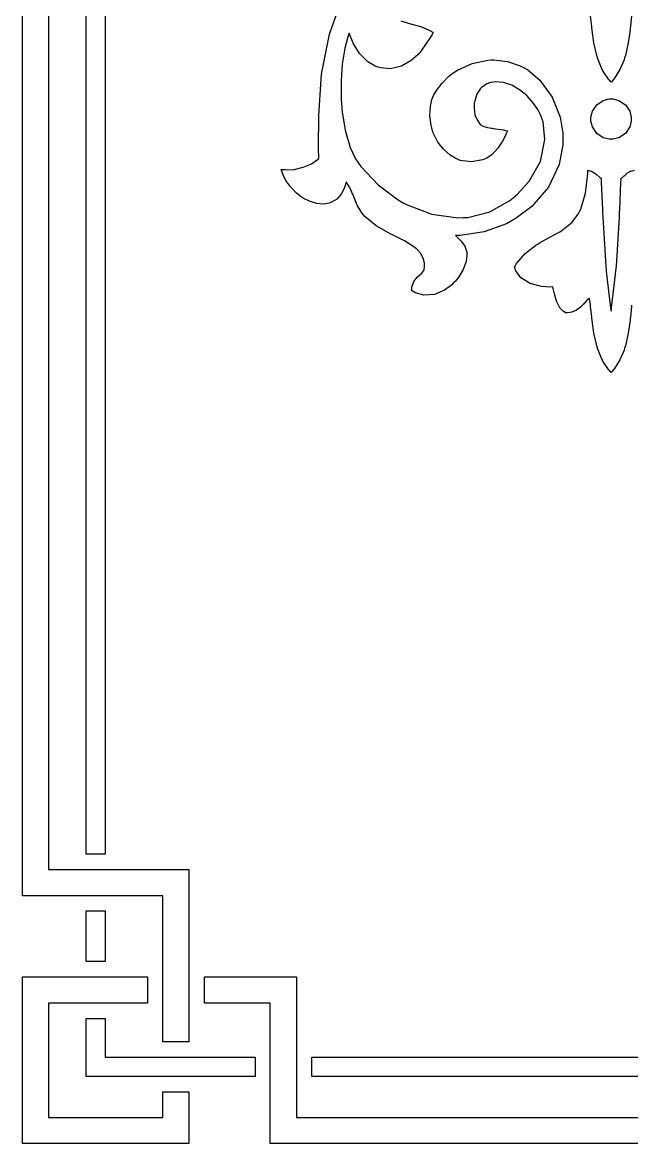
# Model space of a CAD drawing. Extents: x 0 to 1426, y 0 to 829.
# Drawn here: x 212.2 to 302.6, y 392.1 to 558.5 of the extents above; entities that cross this region are included whole.
import ezdxf

# ---------------------------------------------------------------- set-up
doc = ezdxf.new("R2010")
doc.units = 0
doc.layers.get('0').update_dxf_attribs({"linetype": 'CONTINUOUS'})

msp = doc.modelspace()

# ---------------------------------------------------------------- linework, layer by layer
at = {"color": 0}
for p, q in [((212.208, 428.907), (212.208, 791.817)), ((212.208, 428.907), (212.208, 791.817)), ((216.094, 787.929), (216.094, 432.791)), ((216.094, 787.929), (216.094, 432.791)), ((221.66, 435.07), (221.66, 785.65)), ((221.66, 435.07), (221.66, 785.65)), ((224.493, 785.65), (224.493, 435.07)), ((224.493, 785.65), (224.493, 435.07)), ((257.791, 556.754), (259.413, 561.322)), ((257.791, 556.754), (259.413, 561.322)), ((296.723, 557.855), (296.557, 559.463)), ((296.723, 557.855), (296.557, 559.463)), ((302.627, 559.463), (302.461, 557.855)), ((302.627, 559.463), (302.461, 557.855)), ((268.403, 558.733), (269.157, 558.472)), ((268.403, 558.733), (269.157, 558.472)), ((269.157, 558.472), (269.307, 558.43)), ((269.157, 558.472), (269.307, 558.43)), ((269.307, 558.43), (269.486, 558.38)), ((269.307, 558.43), (269.486, 558.38)), ((269.486, 558.38), (271.292, 557.897)), ((269.486, 558.38), (271.292, 557.897)), ((271.292, 557.897), (271.47, 557.837)), ((271.292, 557.897), (271.47, 557.837)), ((271.47, 557.837), (271.593, 557.795)), ((271.47, 557.837), (271.593, 557.795)), ((271.593, 557.795), (272.785, 557.248)), ((271.593, 557.795), (272.785, 557.248)), ((296.741, 557.692), (296.723, 557.855)), ((296.741, 557.692), (296.723, 557.855)), ((296.781, 557.315), (296.741, 557.692)), ((296.781, 557.315), (296.741, 557.692)), ((297.046, 555.438), (296.781, 557.315)), ((297.046, 555.438), (296.781, 557.315)), ((302.404, 557.315), (302.139, 555.438)), ((302.404, 557.315), (302.139, 555.438)), ((302.445, 557.692), (302.404, 557.315)), ((302.445, 557.692), (302.404, 557.315)), ((302.461, 557.855), (302.445, 557.692)), ((302.461, 557.855), (302.445, 557.692)), ((256.599, 550.788), (257.791, 556.754)), ((256.599, 550.788), (257.791, 556.754)), ((260.508, 556.348), (260.076, 554.683)), ((260.508, 556.348), (260.076, 554.683)), ((260.712, 556.881), (260.508, 556.348)), ((260.712, 556.881), (260.508, 556.348)), ((260.852, 556.475), (260.712, 556.881)), ((260.852, 556.475), (260.712, 556.881)), ((261.372, 555.283), (260.852, 556.475)), ((261.372, 555.283), (260.852, 556.475)), ((272.896, 556.447), (271.417, 554.27)), ((272.896, 556.447), (271.417, 554.27)), ((272.785, 557.248), (272.897, 557.177)), ((272.785, 557.248), (272.897, 557.177)), ((273.024, 556.676), (272.896, 556.447)), ((273.024, 556.676), (272.896, 556.447)), ((272.897, 557.177), (273.197, 556.987)), ((272.897, 557.177), (273.197, 556.987)), ((273.197, 556.987), (273.024, 556.676)), ((273.197, 556.987), (273.024, 556.676)), ((260.076, 554.683), (259.696, 552.281)), ((260.076, 554.683), (259.696, 552.281)), ((262.274, 553.819), (261.372, 555.283)), ((262.274, 553.819), (261.372, 555.283)), ((271.246, 554.073), (270.951, 553.734)), ((271.246, 554.073), (270.951, 553.734)), ((271.417, 554.27), (271.246, 554.073)), ((271.417, 554.27), (271.246, 554.073)), ((297.462, 553.593), (297.046, 555.438)), ((297.462, 553.593), (297.046, 555.438)), ((302.139, 555.438), (301.723, 553.593)), ((302.139, 555.438), (301.723, 553.593)), ((263.466, 552.63), (262.274, 553.819)), ((263.466, 552.63), (262.274, 553.819)), ((264.596, 551.977), (263.466, 552.63)), ((264.596, 551.977), (263.466, 552.63)), ((269.936, 552.82), (268.46, 551.97)), ((269.936, 552.82), (268.46, 551.97)), ((270.951, 553.734), (269.936, 552.82)), ((270.951, 553.734), (269.936, 552.82)), ((276.785, 551.392), (278.966, 552.365)), ((276.785, 551.392), (278.966, 552.365)), ((278.966, 552.365), (281.292, 552.884)), ((278.966, 552.365), (281.292, 552.884)), ((281.292, 552.884), (281.776, 552.909)), ((281.292, 552.884), (281.776, 552.909)), ((281.776, 552.909), (282.188, 552.93)), ((281.776, 552.909), (282.188, 552.93)), ((282.188, 552.93), (284.2, 552.7)), ((282.188, 552.93), (284.2, 552.7)), ((284.2, 552.7), (286.115, 552.048)), ((284.2, 552.7), (286.115, 552.048)), ((297.578, 553.23), (297.462, 553.593)), ((297.578, 553.23), (297.462, 553.593)), ((297.626, 553.081), (297.578, 553.23)), ((297.626, 553.081), (297.578, 553.23)), ((298.235, 551.6), (297.626, 553.081)), ((298.235, 551.6), (297.626, 553.081)), ((301.512, 552.937), (300.901, 551.512)), ((301.512, 552.937), (300.901, 551.512)), ((301.607, 553.23), (301.512, 552.937)), ((301.607, 553.23), (301.512, 552.937)), ((301.723, 553.593), (301.607, 553.23)), ((301.723, 553.593), (301.607, 553.23)), ((256.191, 544.692), (256.599, 550.788)), ((256.191, 544.692), (256.599, 550.788)), ((259.696, 552.281), (259.524, 549.885)), ((259.696, 552.281), (259.524, 549.885)), ((265.001, 551.857), (264.596, 551.977)), ((265.001, 551.857), (264.596, 551.977)), ((265.434, 551.727), (265.001, 551.857)), ((265.434, 551.727), (265.001, 551.857)), ((266.816, 551.617), (265.434, 551.727)), ((266.816, 551.617), (265.434, 551.727)), ((268.46, 551.97), (266.816, 551.617)), ((268.46, 551.97), (266.816, 551.617)), ((275.452, 550.443), (276.127, 550.993)), ((275.452, 550.443), (276.127, 550.993)), ((276.127, 550.993), (276.374, 551.141)), ((276.127, 550.993), (276.374, 551.141)), ((276.374, 551.141), (276.785, 551.392)), ((276.374, 551.141), (276.785, 551.392)), ((286.115, 552.048), (286.48, 551.854)), ((286.115, 552.048), (286.48, 551.854)), ((286.48, 551.854), (287.169, 551.487)), ((286.48, 551.854), (287.169, 551.487)), ((287.169, 551.487), (289.005, 549.938)), ((287.169, 551.487), (289.005, 549.938)), ((298.31, 551.459), (298.235, 551.6)), ((298.31, 551.459), (298.235, 551.6)), ((298.378, 551.325), (298.31, 551.459)), ((298.378, 551.325), (298.31, 551.459)), ((299.208, 550.076), (298.378, 551.325)), ((299.208, 550.076), (298.378, 551.325)), ((300.901, 551.512), (300.08, 550.203)), ((300.901, 551.512), (300.08, 550.203)), ((259.524, 549.885), (259.501, 548.248)), ((259.524, 549.885), (259.501, 548.248)), ((273.665, 548.407), (274.496, 549.476)), ((273.665, 548.407), (274.496, 549.476)), ((274.496, 549.476), (275.452, 550.443)), ((274.496, 549.476), (275.452, 550.443)), ((281.128, 549.36), (280.438, 548.898)), ((281.128, 549.36), (280.438, 548.898)), ((281.207, 549.391), (281.128, 549.36)), ((281.207, 549.391), (281.128, 549.36)), ((281.486, 549.511), (281.207, 549.391)), ((281.486, 549.511), (281.207, 549.391)), ((282.408, 549.677), (281.486, 549.511)), ((282.408, 549.677), (281.486, 549.511)), ((283.638, 549.582), (282.408, 549.677)), ((283.638, 549.582), (282.408, 549.677)), ((284.853, 549.162), (283.638, 549.582)), ((284.853, 549.162), (283.638, 549.582)), ((286.012, 548.488), (284.853, 549.162)), ((286.012, 548.488), (284.853, 549.162)), ((289.005, 549.938), (290.861, 547.381)), ((289.005, 549.938), (290.861, 547.381)), ((299.304, 549.963), (299.208, 550.076)), ((299.304, 549.963), (299.208, 550.076)), ((299.592, 549.617), (299.304, 549.963)), ((299.592, 549.617), (299.304, 549.963)), ((299.881, 549.963), (299.592, 549.617)), ((299.881, 549.963), (299.592, 549.617)), ((300.08, 550.203), (299.881, 549.963)), ((300.08, 550.203), (299.881, 549.963)), ((259.501, 548.248), (259.518, 547.702)), ((259.501, 548.248), (259.518, 547.702)), ((259.518, 547.702), (259.535, 547.081)), ((259.518, 547.702), (259.535, 547.081)), ((272.998, 547.063), (273.12, 547.391)), ((272.998, 547.063), (273.12, 547.391)), ((273.12, 547.391), (273.219, 547.659)), ((273.12, 547.391), (273.219, 547.659)), ((273.219, 547.659), (273.665, 548.407)), ((273.219, 547.659), (273.665, 548.407)), ((279.676, 547.843), (279.349, 546.873)), ((279.676, 547.843), (279.349, 546.873)), ((280.231, 548.696), (279.676, 547.843)), ((280.231, 548.696), (279.676, 547.843)), ((280.378, 548.841), (280.231, 548.696)), ((280.378, 548.841), (280.231, 548.696)), ((280.438, 548.898), (280.378, 548.841)), ((280.438, 548.898), (280.378, 548.841)), ((287.07, 547.62), (286.012, 548.488)), ((287.07, 547.62), (286.012, 548.488)), ((287.985, 546.626), (287.07, 547.62)), ((287.985, 546.626), (287.07, 547.62)), ((290.861, 547.381), (292.013, 544.417)), ((290.861, 547.381), (292.013, 544.417)), ((259.535, 547.081), (259.687, 545.222)), ((259.535, 547.081), (259.687, 545.222)), ((272.685, 544.629), (272.765, 546.029)), ((272.685, 544.629), (272.765, 546.029)), ((272.765, 546.029), (272.998, 547.063)), ((272.765, 546.029), (272.998, 547.063)), ((279.28, 546.446), (279.258, 545.754)), ((279.28, 546.446), (279.258, 545.754)), ((279.258, 545.754), (279.388, 544.795)), ((279.258, 545.754), (279.388, 544.795)), ((279.317, 546.672), (279.28, 546.446)), ((279.317, 546.672), (279.28, 546.446)), ((279.349, 546.873), (279.317, 546.672)), ((279.349, 546.873), (279.317, 546.672)), ((288.717, 545.564), (287.985, 546.626)), ((288.717, 545.564), (287.985, 546.626)), ((296.828, 545.313), (297.47, 546.269)), ((296.828, 545.313), (297.47, 546.269)), ((297.47, 546.269), (298.424, 546.911)), ((297.47, 546.269), (298.424, 546.911)), ((298.424, 546.911), (299.3, 547.144)), ((298.424, 546.911), (299.3, 547.144)), ((299.3, 547.144), (299.592, 547.144)), ((299.3, 547.144), (299.592, 547.144)), ((299.592, 547.144), (299.883, 547.144)), ((299.592, 547.144), (299.883, 547.144)), ((299.883, 547.144), (300.76, 546.911)), ((299.883, 547.144), (300.76, 546.911)), ((300.76, 546.911), (301.713, 546.269)), ((300.76, 546.911), (301.713, 546.269)), ((301.713, 546.269), (302.355, 545.313)), ((301.713, 546.269), (302.355, 545.313)), ((256.184, 539.891), (256.191, 544.692)), ((256.184, 539.891), (256.191, 544.692)), ((259.687, 545.222), (260.109, 542.519)), ((259.687, 545.222), (260.109, 542.519)), ((272.864, 543.235), (272.685, 544.629)), ((272.864, 543.235), (272.685, 544.629)), ((279.388, 544.795), (279.742, 543.916)), ((279.388, 544.795), (279.742, 543.916)), ((289.122, 544.777), (288.717, 545.564)), ((289.122, 544.777), (288.717, 545.564)), ((289.221, 544.502), (289.122, 544.777)), ((289.221, 544.502), (289.122, 544.777)), ((289.506, 543.712), (289.221, 544.502)), ((289.506, 543.712), (289.221, 544.502)), ((292.013, 544.417), (292.418, 542.061)), ((292.013, 544.417), (292.418, 542.061)), ((296.592, 544.438), (296.828, 545.313)), ((296.592, 544.438), (296.828, 545.313)), ((296.592, 544.146), (296.592, 544.438)), ((296.592, 544.146), (296.592, 544.438)), ((296.592, 543.856), (296.592, 544.146)), ((296.592, 543.856), (296.592, 544.146)), ((302.355, 545.313), (302.592, 544.438)), ((302.355, 545.313), (302.592, 544.438)), ((302.592, 544.438), (302.592, 544.146)), ((302.592, 544.438), (302.592, 544.146)), ((302.592, 544.146), (302.592, 543.856)), ((302.592, 544.146), (302.592, 543.856)), ((260.109, 542.519), (260.858, 539.912)), ((260.109, 542.519), (260.858, 539.912)), ((273.153, 542.219), (272.864, 543.235)), ((273.153, 542.219), (272.864, 543.235)), ((279.742, 543.916), (280.172, 543.359)), ((279.742, 543.916), (280.172, 543.359)), ((280.172, 543.359), (280.354, 543.225)), ((280.172, 543.359), (280.354, 543.225)), ((280.354, 543.225), (280.373, 543.211)), ((280.354, 543.225), (280.373, 543.211)), ((280.373, 543.211), (280.581, 543.084)), ((280.373, 543.211), (280.581, 543.084)), ((280.581, 543.084), (280.603, 543.073)), ((280.581, 543.084), (280.603, 543.073)), ((280.603, 543.073), (280.702, 543.024)), ((280.603, 543.073), (280.702, 543.024)), ((280.702, 543.024), (281.259, 542.869)), ((280.702, 543.024), (281.259, 542.869)), ((281.259, 542.869), (281.836, 542.787)), ((281.259, 542.869), (281.836, 542.787)), ((281.836, 542.787), (281.947, 542.773)), ((281.836, 542.787), (281.947, 542.773)), ((281.947, 542.773), (282.102, 542.759)), ((281.947, 542.773), (282.102, 542.759)), ((282.102, 542.759), (283.628, 542.555)), ((282.102, 542.759), (283.628, 542.555)), ((283.628, 542.555), (283.781, 542.516)), ((283.628, 542.555), (283.781, 542.516)), ((283.781, 542.516), (284.216, 542.41)), ((283.781, 542.516), (284.216, 542.41)), ((284.216, 542.41), (284.034, 541.997)), ((284.216, 542.41), (284.034, 541.997)), ((289.763, 541.115), (289.506, 543.712)), ((289.763, 541.115), (289.506, 543.712)), ((296.828, 542.978), (296.592, 543.856)), ((296.828, 542.978), (296.592, 543.856)), ((297.47, 542.025), (296.828, 542.978)), ((297.47, 542.025), (296.828, 542.978)), ((302.355, 542.978), (301.713, 542.025)), ((302.355, 542.978), (301.713, 542.025)), ((302.592, 543.856), (302.355, 542.978)), ((302.592, 543.856), (302.355, 542.978)), ((273.288, 541.895), (273.153, 542.219)), ((273.288, 541.895), (273.153, 542.219)), ((273.414, 541.588), (273.288, 541.895)), ((273.414, 541.588), (273.288, 541.895)), ((273.899, 540.717), (273.414, 541.588)), ((273.899, 540.717), (273.414, 541.588)), ((274.709, 539.662), (273.899, 540.717)), ((274.709, 539.662), (273.899, 540.717)), ((283.486, 540.886), (282.798, 539.817)), ((283.486, 540.886), (282.798, 539.817)), ((283.907, 541.715), (283.486, 540.886)), ((283.907, 541.715), (283.486, 540.886)), ((284.034, 541.997), (283.907, 541.715)), ((284.034, 541.997), (283.907, 541.715)), ((289.093, 537.866), (289.763, 541.115)), ((289.093, 537.866), (289.763, 541.115)), ((292.418, 542.061), (292.425, 541.278)), ((292.418, 542.061), (292.425, 541.278)), ((292.425, 541.278), (292.433, 540.314)), ((292.425, 541.278), (292.433, 540.314)), ((298.424, 541.383), (297.47, 542.025)), ((298.424, 541.383), (297.47, 542.025)), ((299.3, 541.147), (298.424, 541.383)), ((299.3, 541.147), (298.424, 541.383)), ((299.592, 541.147), (299.3, 541.147)), ((299.592, 541.147), (299.3, 541.147)), ((299.883, 541.147), (299.592, 541.147)), ((299.883, 541.147), (299.592, 541.147)), ((300.76, 541.383), (299.883, 541.147)), ((300.76, 541.383), (299.883, 541.147)), ((301.713, 542.025), (300.76, 541.383)), ((301.713, 542.025), (300.76, 541.383)), ((256.213, 538.289), (256.184, 539.891)), ((256.213, 538.289), (256.184, 539.891)), ((260.858, 539.912), (261.645, 538.219)), ((260.858, 539.912), (261.645, 538.219)), ((275.705, 538.787), (274.709, 539.662)), ((275.705, 538.787), (274.709, 539.662)), ((282.798, 539.817), (281.942, 538.9)), ((282.798, 539.817), (281.942, 538.9)), ((292.433, 540.314), (291.885, 537.418)), ((292.433, 540.314), (291.885, 537.418)), ((253.863, 536.984), (255.104, 537.52)), ((253.863, 536.984), (255.104, 537.52)), ((255.104, 537.52), (255.958, 538.071)), ((255.104, 537.52), (255.958, 538.071)), ((255.958, 538.071), (256.213, 538.289)), ((255.958, 538.071), (256.213, 538.289)), ((261.645, 538.219), (262.006, 537.725)), ((261.645, 538.219), (262.006, 537.725)), ((262.006, 537.725), (262.445, 537.125)), ((262.006, 537.725), (262.445, 537.125)), ((276.565, 538.272), (275.705, 538.787)), ((276.565, 538.272), (275.705, 538.787)), ((276.871, 538.148), (276.565, 538.272)), ((276.871, 538.148), (276.565, 538.272)), ((277.203, 538.018), (276.871, 538.148)), ((277.203, 538.018), (276.871, 538.148)), ((278.889, 537.792), (277.203, 538.018)), ((278.889, 537.792), (277.203, 538.018)), ((280.565, 538.106), (278.889, 537.792)), ((280.565, 538.106), (278.889, 537.792)), ((280.892, 538.244), (280.565, 538.106)), ((280.892, 538.244), (280.565, 538.106)), ((281.173, 538.364), (280.892, 538.244)), ((281.173, 538.364), (280.892, 538.244)), ((281.942, 538.9), (281.173, 538.364)), ((281.942, 538.9), (281.173, 538.364)), ((287.449, 534.924), (289.093, 537.866)), ((287.449, 534.924), (289.093, 537.866)), ((291.885, 537.418), (290.299, 534.035)), ((291.885, 537.418), (290.299, 534.035)), ((250.819, 536.138), (250.625, 536.677)), ((250.625, 536.677), (251.196, 536.639)), ((250.819, 536.138), (250.625, 536.677)), ((250.625, 536.677), (251.196, 536.639)), ((250.921, 535.855), (250.819, 536.138)), ((250.921, 535.855), (250.819, 536.138)), ((251.333, 535.037), (250.921, 535.855)), ((251.333, 535.037), (250.921, 535.855)), ((251.196, 536.639), (251.529, 536.621)), ((251.196, 536.639), (251.529, 536.621)), ((251.529, 536.621), (252.542, 536.684)), ((251.529, 536.621), (252.542, 536.684)), ((252.542, 536.684), (253.863, 536.984)), ((252.542, 536.684), (253.863, 536.984)), ((262.445, 537.125), (265.015, 534.402)), ((262.445, 537.125), (265.015, 534.402)), ((296.098, 535.615), (296.117, 536.092)), ((296.098, 535.615), (296.117, 536.092)), ((296.117, 536.092), (296.136, 536.557)), ((296.117, 536.092), (296.136, 536.557)), ((296.136, 536.557), (296.588, 536.437)), ((296.136, 536.557), (296.588, 536.437)), ((296.588, 536.437), (296.67, 536.416)), ((296.588, 536.437), (296.67, 536.416)), ((296.67, 536.416), (297.332, 535.996)), ((296.67, 536.416), (297.332, 535.996)), ((297.332, 535.996), (297.392, 535.94)), ((297.332, 535.996), (297.392, 535.94)), ((297.392, 535.94), (297.43, 535.901)), ((297.392, 535.94), (297.43, 535.901)), ((297.43, 535.901), (297.86, 535.503)), ((297.43, 535.901), (297.86, 535.503)), ((301.304, 535.492), (301.558, 535.7)), ((301.304, 535.492), (301.558, 535.7)), ((301.558, 535.7), (301.581, 535.721)), ((301.558, 535.7), (301.581, 535.721)), ((301.581, 535.721), (301.661, 535.799)), ((301.581, 535.721), (301.661, 535.799)), ((301.661, 535.799), (302.033, 536.152)), ((301.661, 535.799), (302.033, 536.152)), ((302.033, 536.152), (302.479, 536.409)), ((302.033, 536.152), (302.479, 536.409)), ((302.479, 536.409), (302.597, 536.437)), ((302.479, 536.409), (302.597, 536.437)), ((302.597, 536.437), (303.048, 536.557)), ((302.597, 536.437), (303.048, 536.557)), ((252.035, 534.031), (251.333, 535.037)), ((252.035, 534.031), (251.333, 535.037)), ((252.889, 533.153), (252.035, 534.031)), ((252.889, 533.153), (252.035, 534.031)), ((260.205, 534.582), (259.974, 533.859)), ((260.205, 534.582), (259.974, 533.859)), ((260.256, 534.825), (260.205, 534.582)), ((260.256, 534.825), (260.205, 534.582)), ((260.371, 534.684), (260.256, 534.825)), ((260.371, 534.684), (260.256, 534.825)), ((260.838, 533.915), (260.371, 534.684)), ((260.838, 533.915), (260.371, 534.684)), ((265.015, 534.402), (268.004, 532.148)), ((265.015, 534.402), (268.004, 532.148)), ((285.725, 533.001), (287.449, 534.924)), ((285.725, 533.001), (287.449, 534.924)), ((290.299, 534.035), (287.834, 531.195)), ((290.299, 534.035), (287.834, 531.195)), ((295.799, 533.139), (296.098, 535.615)), ((295.799, 533.139), (296.098, 535.615)), ((297.86, 535.503), (297.908, 535.478)), ((297.86, 535.503), (297.908, 535.478)), ((297.908, 535.478), (298.097, 535.376)), ((297.908, 535.478), (298.097, 535.376)), ((298.097, 535.376), (298.107, 535.164)), ((298.097, 535.376), (298.107, 535.164)), ((298.107, 535.164), (298.125, 534.758)), ((298.107, 535.164), (298.125, 534.758)), ((298.125, 534.758), (298.305, 530.705)), ((298.125, 534.758), (298.305, 530.705)), ((300.88, 530.705), (301.059, 534.758)), ((300.88, 530.705), (301.059, 534.758)), ((301.059, 534.758), (301.078, 535.164)), ((301.059, 534.758), (301.078, 535.164)), ((301.078, 535.164), (301.088, 535.376)), ((301.078, 535.164), (301.088, 535.376)), ((301.088, 535.376), (301.276, 535.478)), ((301.088, 535.376), (301.276, 535.478)), ((301.276, 535.478), (301.304, 535.492)), ((301.276, 535.478), (301.304, 535.492)), ((253.61, 532.589), (252.889, 533.153)), ((253.61, 532.589), (252.889, 533.153)), ((253.868, 532.426), (253.61, 532.589)), ((253.868, 532.426), (253.61, 532.589)), ((254.094, 532.289), (253.868, 532.426)), ((254.094, 532.289), (253.868, 532.426)), ((259.519, 532.984), (258.86, 532.261)), ((259.519, 532.984), (258.86, 532.261)), ((259.974, 533.859), (259.519, 532.984)), ((259.974, 533.859), (259.519, 532.984)), ((261.218, 533.068), (260.838, 533.915)), ((261.218, 533.068), (260.838, 533.915)), ((261.29, 532.885), (261.218, 533.068)), ((261.29, 532.885), (261.218, 533.068)), ((261.393, 532.62), (261.29, 532.885)), ((261.393, 532.62), (261.29, 532.885)), ((261.918, 531.372), (261.393, 532.62)), ((261.918, 531.372), (261.393, 532.62)), ((284.543, 532.045), (285.065, 532.469)), ((284.543, 532.045), (285.065, 532.469)), ((285.065, 532.469), (285.725, 533.001)), ((285.065, 532.469), (285.725, 533.001)), ((295.085, 530.761), (295.799, 533.139)), ((295.085, 530.761), (295.799, 533.139)), ((254.818, 531.939), (254.094, 532.289)), ((254.818, 531.939), (254.094, 532.289)), ((255.855, 531.622), (254.818, 531.939)), ((255.855, 531.622), (254.818, 531.939)), ((256.921, 531.537), (255.855, 531.622)), ((256.921, 531.537), (255.855, 531.622)), ((257.724, 531.657), (256.921, 531.537)), ((257.724, 531.657), (256.921, 531.537)), ((257.972, 531.749), (257.724, 531.657)), ((257.972, 531.749), (257.724, 531.657)), ((258.207, 531.841), (257.972, 531.749)), ((258.207, 531.841), (257.972, 531.749)), ((258.86, 532.261), (258.207, 531.841)), ((258.86, 532.261), (258.207, 531.841)), ((262.617, 530.207), (261.918, 531.372)), ((262.617, 530.207), (261.918, 531.372)), ((268.004, 532.148), (268.653, 531.781)), ((268.004, 532.148), (268.653, 531.781)), ((268.653, 531.781), (269.338, 531.396)), ((268.653, 531.781), (269.338, 531.396)), ((269.338, 531.396), (272.989, 530.027)), ((269.338, 531.396), (272.989, 530.027)), ((281.582, 530.401), (284.543, 532.045)), ((281.582, 530.401), (284.543, 532.045)), ((287.834, 531.195), (285.498, 529.417)), ((287.834, 531.195), (285.498, 529.417)), ((294.86, 530.331), (295.085, 530.761)), ((294.86, 530.331), (295.085, 530.761)), ((298.305, 530.705), (298.325, 530.299)), ((298.305, 530.705), (298.325, 530.299)), ((300.862, 530.299), (300.88, 530.705)), ((300.862, 530.299), (300.88, 530.705)), ((262.809, 529.985), (262.617, 530.207)), ((262.809, 529.985), (262.617, 530.207)), ((263.087, 529.657), (262.809, 529.985)), ((263.087, 529.657), (262.809, 529.985)), ((264.711, 528.324), (263.087, 529.657)), ((264.711, 528.324), (263.087, 529.657)), ((272.989, 530.027), (276.849, 529.488)), ((272.989, 530.027), (276.849, 529.488)), ((276.849, 529.488), (277.639, 529.519)), ((276.849, 529.488), (277.639, 529.519)), ((277.639, 529.519), (278.313, 529.544)), ((277.639, 529.519), (278.313, 529.544)), ((278.313, 529.544), (281.582, 530.401)), ((278.313, 529.544), (281.582, 530.401)), ((285.498, 529.417), (284.65, 528.948)), ((285.498, 529.417), (284.65, 528.948)), ((293.747, 528.793), (294.703, 530.034)), ((293.747, 528.793), (294.703, 530.034)), ((294.703, 530.034), (294.86, 530.331)), ((294.703, 530.034), (294.86, 530.331)), ((298.325, 530.299), (298.358, 529.576)), ((298.325, 530.299), (298.358, 529.576)), ((298.358, 529.576), (298.804, 522.333)), ((298.358, 529.576), (298.804, 522.333)), ((300.379, 522.333), (300.827, 529.576)), ((300.379, 522.333), (300.827, 529.576)), ((300.827, 529.576), (300.862, 530.299)), ((300.827, 529.576), (300.862, 530.299)), ((266.535, 527.265), (264.711, 528.324)), ((266.535, 527.265), (264.711, 528.324)), ((280.734, 527.403), (277.195, 526.884)), ((280.734, 527.403), (277.195, 526.884)), ((284.066, 528.609), (280.734, 527.403)), ((284.066, 528.609), (280.734, 527.403)), ((284.65, 528.948), (284.066, 528.609)), ((284.65, 528.948), (284.066, 528.609)), ((290.522, 526.623), (291.984, 527.427)), ((290.522, 526.623), (291.984, 527.427)), ((291.984, 527.427), (292.265, 527.604)), ((291.984, 527.427), (292.265, 527.604)), ((292.265, 527.604), (292.545, 527.784)), ((292.265, 527.604), (292.545, 527.784)), ((292.545, 527.784), (293.747, 528.793)), ((292.545, 527.784), (293.747, 528.793)), ((266.913, 527.075), (266.535, 527.265)), ((266.913, 527.075), (266.535, 527.265)), ((267.229, 526.916), (266.913, 527.075)), ((267.229, 526.916), (266.913, 527.075)), ((268.905, 526.069), (267.229, 526.916)), ((268.905, 526.069), (267.229, 526.916)), ((270.479, 525.071), (268.905, 526.069)), ((270.479, 525.071), (268.905, 526.069)), ((277.195, 526.884), (276.509, 526.888)), ((276.509, 526.888), (276.564, 526.824)), ((277.195, 526.884), (276.509, 526.888)), ((276.509, 526.888), (276.564, 526.824)), ((276.564, 526.824), (277.15, 526.242)), ((276.564, 526.824), (277.15, 526.242)), ((277.15, 526.242), (277.201, 526.189)), ((277.15, 526.242), (277.201, 526.189)), ((277.201, 526.189), (277.338, 526.048)), ((277.201, 526.189), (277.338, 526.048)), ((277.338, 526.048), (277.879, 525.293)), ((277.338, 526.048), (277.879, 525.293)), ((288.767, 525.653), (289.05, 525.829)), ((288.767, 525.653), (289.05, 525.829)), ((289.05, 525.829), (290.522, 526.623)), ((289.05, 525.829), (290.522, 526.623)), ((270.743, 524.835), (270.479, 525.071)), ((270.743, 524.835), (270.479, 525.071)), ((270.892, 524.704), (270.743, 524.835)), ((270.892, 524.704), (270.743, 524.835)), ((271.282, 524.238), (270.892, 524.704)), ((271.282, 524.238), (270.892, 524.704)), ((271.683, 523.526), (271.282, 524.238)), ((271.683, 523.526), (271.282, 524.238)), ((277.879, 525.293), (278.17, 524.418)), ((277.879, 525.293), (278.17, 524.418)), ((278.17, 524.418), (278.183, 524.21)), ((278.17, 524.418), (278.183, 524.21)), ((278.183, 524.21), (278.201, 523.917)), ((278.183, 524.21), (278.201, 523.917)), ((285.563, 522.693), (286.857, 524.2)), ((285.563, 522.693), (286.857, 524.2)), ((286.857, 524.2), (288.411, 525.434)), ((286.857, 524.2), (288.411, 525.434)), ((288.411, 525.434), (288.767, 525.653)), ((288.411, 525.434), (288.767, 525.653)), ((271.895, 522.746), (271.683, 523.526)), ((271.895, 522.746), (271.683, 523.526)), ((271.906, 522.136), (271.895, 522.746)), ((271.906, 522.136), (271.895, 522.746)), ((278.066, 523.018), (277.633, 521.836)), ((278.066, 523.018), (277.633, 521.836)), ((278.201, 523.917), (278.066, 523.018)), ((278.201, 523.917), (278.066, 523.018)), ((285.338, 522.34), (285.563, 522.693)), ((285.338, 522.34), (285.563, 522.693)), ((270.295, 520.044), (270.878, 520.735)), ((270.295, 520.044), (270.878, 520.735)), ((270.878, 520.735), (271.489, 521.279)), ((270.878, 520.735), (271.489, 521.279)), ((271.489, 521.279), (271.828, 521.765)), ((271.489, 521.279), (271.828, 521.765)), ((271.828, 521.765), (271.866, 521.942)), ((271.828, 521.765), (271.866, 521.942)), ((271.866, 521.942), (271.906, 522.136)), ((271.866, 521.942), (271.906, 522.136)), ((276.984, 520.746), (276.425, 520.037)), ((276.984, 520.746), (276.425, 520.037)), ((277.633, 521.836), (276.984, 520.746)), ((277.633, 521.836), (276.984, 520.746)), ((285.24, 522.185), (285.338, 522.34)), ((285.24, 522.185), (285.338, 522.34)), ((285.301, 522.016), (285.24, 522.185)), ((285.301, 522.016), (285.24, 522.185)), ((285.434, 521.631), (285.301, 522.016)), ((285.434, 521.631), (285.301, 522.016)), ((286.209, 520.608), (285.434, 521.631)), ((286.209, 520.608), (285.434, 521.631)), ((298.804, 522.333), (298.869, 521.61)), ((298.804, 522.333), (298.869, 521.61)), ((298.869, 521.61), (298.913, 521.113)), ((298.869, 521.61), (298.913, 521.113)), ((298.913, 521.113), (299.511, 516.117)), ((298.913, 521.113), (299.511, 516.117)), ((299.672, 516.117), (300.272, 521.113)), ((299.672, 516.117), (300.272, 521.113)), ((300.272, 521.113), (300.316, 521.61)), ((300.272, 521.113), (300.316, 521.61)), ((300.316, 521.61), (300.379, 522.333)), ((300.316, 521.61), (300.379, 522.333)), ((269.999, 518.94), (270.012, 519.218)), ((269.999, 518.94), (270.012, 519.218)), ((270.012, 519.218), (270.295, 520.044)), ((270.012, 519.218), (270.295, 520.044)), ((275.921, 519.518), (274.888, 518.746)), ((275.921, 519.518), (274.888, 518.746)), ((276.217, 519.822), (275.921, 519.518)), ((276.217, 519.822), (275.921, 519.518)), ((276.425, 520.037), (276.217, 519.822)), ((276.425, 520.037), (276.217, 519.822)), ((287.606, 519.723), (286.209, 520.608)), ((287.606, 519.723), (286.209, 520.608)), ((289.263, 519.296), (287.606, 519.723)), ((289.263, 519.296), (287.606, 519.723)), ((290.532, 519.222), (289.263, 519.296)), ((290.532, 519.222), (289.263, 519.296)), ((290.951, 519.257), (290.532, 519.222)), ((290.951, 519.257), (290.532, 519.222)), ((291.017, 518.993), (290.951, 519.257)), ((291.017, 518.993), (290.951, 519.257)), ((269.988, 518.721), (269.999, 518.94)), ((269.988, 518.721), (269.999, 518.94)), ((270.173, 518.605), (269.988, 518.721)), ((270.173, 518.605), (269.988, 518.721)), ((270.527, 518.382), (270.173, 518.605)), ((270.527, 518.382), (270.173, 518.605)), ((271.778, 517.998), (270.527, 518.382)), ((271.778, 517.998), (270.527, 518.382)), ((273.381, 518.093), (271.778, 517.998)), ((273.381, 518.093), (271.778, 517.998)), ((274.888, 518.746), (273.381, 518.093)), ((274.888, 518.746), (273.381, 518.093)), ((291.189, 518.192), (291.017, 518.993)), ((291.189, 518.192), (291.017, 518.993)), ((291.487, 517.105), (291.189, 518.192)), ((291.487, 517.105), (291.189, 518.192)), ((296.351, 517.514), (295.963, 517.179)), ((296.351, 517.514), (295.963, 517.179)), ((296.394, 517.543), (296.351, 517.514)), ((296.394, 517.543), (296.351, 517.514)), ((296.409, 517.461), (296.394, 517.543)), ((296.409, 517.461), (296.394, 517.543)), ((296.529, 516.625), (296.409, 517.461)), ((296.529, 516.625), (296.409, 517.461)), ((291.968, 516.146), (291.487, 517.105)), ((291.968, 516.146), (291.487, 517.105)), ((292.535, 515.571), (291.968, 516.146)), ((292.535, 515.571), (291.968, 516.146)), ((294.441, 515.786), (293.765, 515.511)), ((294.441, 515.786), (293.765, 515.511)), ((295.033, 516.227), (294.441, 515.786)), ((295.033, 516.227), (294.441, 515.786)), ((295.474, 516.657), (295.033, 516.227)), ((295.474, 516.657), (295.033, 516.227)), ((295.613, 516.809), (295.474, 516.657)), ((295.613, 516.809), (295.474, 516.657)), ((295.637, 516.837), (295.613, 516.809)), ((295.637, 516.837), (295.613, 516.809)), ((295.899, 517.116), (295.637, 516.837)), ((295.899, 517.116), (295.637, 516.837)), ((295.927, 517.14), (295.899, 517.116)), ((295.927, 517.14), (295.899, 517.116)), ((295.963, 517.179), (295.927, 517.14)), ((295.963, 517.179), (295.927, 517.14)), ((296.539, 516.541), (296.529, 516.625)), ((296.539, 516.541), (296.529, 516.625)), ((296.557, 516.382), (296.539, 516.541)), ((296.557, 516.382), (296.539, 516.541)), ((296.723, 514.77), (296.557, 516.382)), ((296.723, 514.77), (296.557, 516.382)), ((299.511, 516.117), (299.592, 515.62)), ((299.511, 516.117), (299.592, 515.62)), ((299.592, 515.62), (299.672, 516.117)), ((299.592, 515.62), (299.672, 516.117)), ((302.627, 516.382), (302.461, 514.77)), ((302.627, 516.382), (302.461, 514.77)), ((302.646, 516.541), (302.627, 516.382)), ((302.646, 516.541), (302.627, 516.382)), ((292.763, 515.454), (292.535, 515.571)), ((292.763, 515.454), (292.535, 515.571)), ((292.843, 515.415), (292.763, 515.454)), ((292.843, 515.415), (292.763, 515.454)), ((292.932, 515.415), (292.843, 515.415)), ((292.932, 515.415), (292.843, 515.415)), ((293.139, 515.415), (292.932, 515.415)), ((293.139, 515.415), (292.932, 515.415)), ((293.765, 515.511), (293.139, 515.415)), ((293.765, 515.511), (293.139, 515.415)), ((296.741, 514.608), (296.723, 514.77)), ((296.741, 514.608), (296.723, 514.77)), ((296.781, 514.234), (296.741, 514.608)), ((296.781, 514.234), (296.741, 514.608)), ((297.046, 512.357), (296.781, 514.234)), ((297.046, 512.357), (296.781, 514.234)), ((302.405, 514.234), (302.139, 512.357)), ((302.405, 514.234), (302.139, 512.357)), ((302.445, 514.608), (302.405, 514.234)), ((302.445, 514.608), (302.405, 514.234)), ((302.461, 514.77), (302.445, 514.608)), ((302.461, 514.77), (302.445, 514.608)), ((297.462, 510.512), (297.046, 512.357)), ((297.462, 510.512), (297.046, 512.357)), ((302.139, 512.357), (301.723, 510.512)), ((302.139, 512.357), (301.723, 510.512)), ((297.578, 510.148), (297.462, 510.512)), ((297.578, 510.148), (297.462, 510.512)), ((297.626, 509.997), (297.578, 510.148)), ((297.626, 509.997), (297.578, 510.148)), ((298.235, 508.515), (297.626, 509.997)), ((298.235, 508.515), (297.626, 509.997)), ((301.514, 509.852), (300.903, 508.427)), ((301.514, 509.852), (300.903, 508.427)), ((301.608, 510.148), (301.514, 509.852)), ((301.608, 510.148), (301.514, 509.852)), ((301.723, 510.512), (301.608, 510.148)), ((301.723, 510.512), (301.608, 510.148)), ((298.31, 508.374), (298.235, 508.515)), ((298.31, 508.374), (298.235, 508.515)), ((298.378, 508.243), (298.31, 508.374)), ((298.378, 508.243), (298.31, 508.374)), ((299.208, 506.995), (298.378, 508.243)), ((299.208, 506.995), (298.378, 508.243)), ((300.903, 508.427), (300.08, 507.118)), ((300.903, 508.427), (300.08, 507.118)), ((299.304, 506.878), (299.208, 506.995)), ((299.304, 506.878), (299.208, 506.995)), ((299.592, 506.536), (299.304, 506.878)), ((299.592, 506.536), (299.304, 506.878)), ((299.881, 506.878), (299.592, 506.536)), ((299.881, 506.878), (299.592, 506.536)), ((300.08, 507.118), (299.881, 506.878)), ((300.08, 507.118), (299.881, 506.878)), ((224.493, 435.07), (221.66, 435.07)), ((224.493, 435.07), (221.66, 435.07)), ((216.094, 432.791), (236.936, 432.791)), ((216.094, 432.791), (236.936, 432.791)), ((236.936, 432.791), (236.936, 407.215)), ((236.936, 432.791), (236.936, 407.215)), ((233.05, 428.907), (212.208, 428.907)), ((233.05, 428.907), (212.208, 428.907)), ((233.05, 407.215), (233.05, 428.907)), ((233.05, 407.215), (233.05, 428.907)), ((221.656, 419.118), (221.656, 426.657)), ((221.656, 426.657), (224.498, 426.657)), ((221.656, 419.118), (221.656, 426.657)), ((221.656, 426.657), (224.498, 426.657)), ((224.498, 426.657), (224.498, 419.118)), ((224.498, 426.657), (224.498, 419.118)), ((224.498, 419.118), (221.656, 419.118)), ((224.498, 419.118), (221.656, 419.118)), ((212.208, 392.123), (212.208, 416.853)), ((212.208, 416.853), (230.769, 416.853)), ((212.208, 392.123), (212.208, 416.853)), ((212.208, 416.853), (230.769, 416.853)), ((230.769, 416.853), (230.769, 412.965)), ((230.769, 416.853), (230.769, 412.965)), ((239.215, 412.965), (239.215, 416.853)), ((239.215, 416.853), (252.877, 416.853)), ((239.215, 412.965), (239.215, 416.853)), ((239.215, 416.853), (252.877, 416.853)), ((252.877, 416.853), (252.877, 396.011)), ((252.877, 416.853), (252.877, 396.011)), ((216.094, 412.965), (216.094, 396.011)), ((230.769, 412.965), (216.094, 412.965)), ((216.094, 412.965), (216.094, 396.011)), ((230.769, 412.965), (216.094, 412.965)), ((248.991, 412.965), (239.215, 412.965)), ((248.991, 412.965), (239.215, 412.965)), ((248.991, 392.123), (248.991, 412.965)), ((248.991, 392.123), (248.991, 412.965)), ((221.66, 402.096), (221.66, 410.665)), ((221.66, 410.665), (224.493, 410.665)), ((221.66, 402.096), (221.66, 410.665)), ((221.66, 410.665), (224.493, 410.665)), ((224.493, 410.665), (224.493, 404.936)), ((224.493, 410.665), (224.493, 404.936)), ((236.936, 407.215), (233.05, 407.215)), ((236.936, 407.215), (233.05, 407.215)), ((224.493, 404.936), (246.736, 404.936)), ((224.493, 404.936), (246.736, 404.936)), ((246.736, 404.936), (246.736, 402.096)), ((246.736, 404.936), (246.736, 402.096)), ((255.157, 402.096), (255.157, 404.936)), ((255.157, 404.936), (344.115, 404.936)), ((255.157, 402.096), (255.157, 404.936)), ((255.157, 404.936), (344.115, 404.936)), ((246.736, 402.096), (221.66, 402.096)), ((246.736, 402.096), (221.66, 402.096)), ((344.115, 402.096), (255.157, 402.096)), ((344.115, 402.096), (255.157, 402.096)), ((233.05, 396.011), (233.05, 399.817)), ((233.05, 399.817), (236.936, 399.817)), ((233.05, 396.011), (233.05, 399.817)), ((233.05, 399.817), (236.936, 399.817)), ((236.936, 399.817), (236.936, 392.123)), ((236.936, 399.817), (236.936, 392.123)), ((216.094, 396.011), (233.05, 396.011)), ((216.094, 396.011), (233.05, 396.011)), ((252.877, 396.011), (346.396, 396.011)), ((252.877, 396.011), (346.396, 396.011)), ((236.936, 392.123), (212.208, 392.123)), ((236.936, 392.123), (212.208, 392.123)), ((350.282, 392.123), (248.991, 392.123)), ((350.282, 392.123), (248.991, 392.123))]:
    msp.add_line(p, q, dxfattribs=at)

doc.saveas('drawing.dxf')
